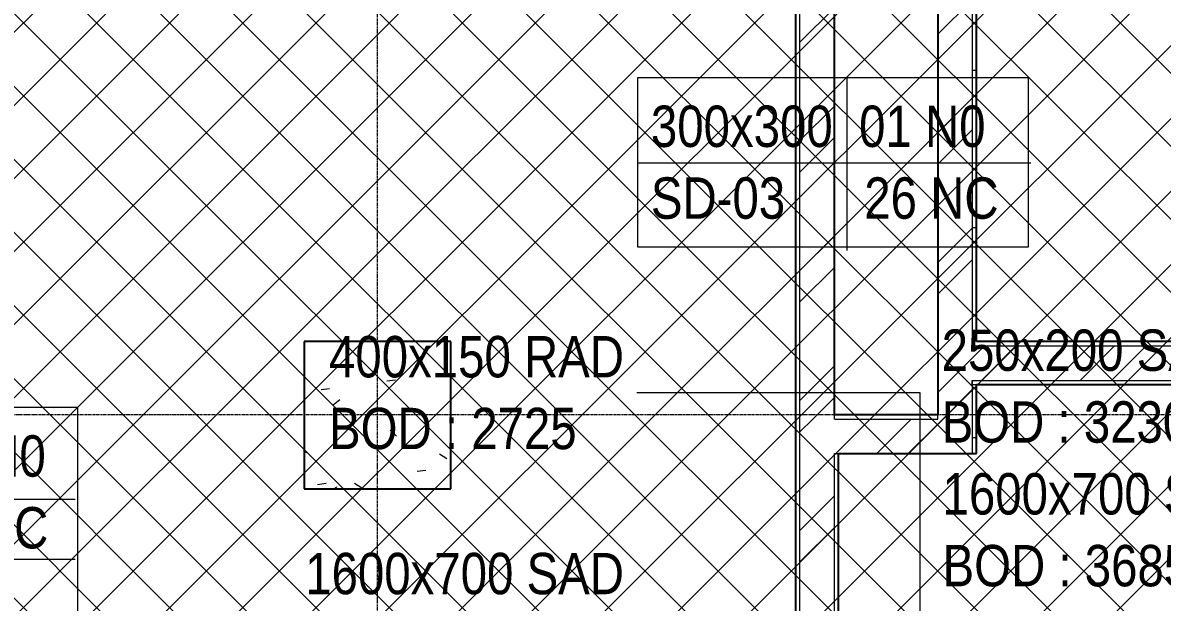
# Model space of a CAD drawing. Header units: inches. Extents: x -83664 to 20107, y -47222 to 19398.
# Drawn here: x -39030 to -32420, y -19853 to -16489 of the extents above; entities that cross this region are included whole.
import ezdxf

# ---------------------------------------------------------------- set-up
doc = ezdxf.new("R2010")
doc.units = ezdxf.units.IN
doc.header["$MEASUREMENT"] = 0
doc.linetypes.add('Grid Line', pattern=[22.225, 12.7, -3.175, 3.175, -3.175])
for name, color, linetype, lineweight in [('A-COLS', 7, 'Continuous', 9), ('A-DETL-GENF', 7, 'Continuous', 9), ('A-WALL', 7, 'Continuous', 9), ('A-WALL-PATT', 7, 'Continuous', 25), ('G-ANNO-TEXT', 7, 'Continuous', 9), ('M-HVAC-DUCT-IDEN', 7, 'Continuous', 18), ('S-GRID', 7, 'Continuous', 9)]:
    doc.layers.add(name, color=color, linetype=linetype, lineweight=lineweight)
doc.layers.add('A-DETL', color=7, linetype='Continuous', lineweight=18, true_color=0x00a600)
doc.styles.add('Arial Narrow_21', font='ARIALN.TTF', dxfattribs={"height": 240})
pattern_1 = [(0, (0, 0), (1219.2, 304.8), [50.292, -864.108, 50.292, -864.108, -4876.8]), (0, (0, 0), (1219.2, 304.8), [-1828.8, 50.292, -1778.508, 50.292, -864.108, -2133.6]), (0, (0, 0), (1219.2, 304.8), [-4572, 50.292, -559.308, 50.292, -1473.708]), (120, (457.2, 152.4), (-873.56454, 903.4582), [50.292, -864.108, 50.292, -864.108, -4876.8]), (120, (457.2, 152.4), (-873.56454, 903.4582), [-1828.8, 50.292, -1778.508, 50.292, -864.108, -2133.6]), (120, (457.2, 152.4), (-873.56454, 903.4582), [-4572, 50.292, -559.308, 50.292, -1473.708]), (240, (609.6, 762), (-345.63546, -1208.2582), [50.292, -864.108, 50.292, -864.108, -4876.8]), (240, (609.6, 762), (-345.63546, -1208.2582), [-1828.8, 50.292, -1778.508, 50.292, -864.108, -2133.6]), (240, (609.6, 762), (-345.63546, -1208.2582), [-4572, 50.292, -559.308, 50.292, -1473.708])]
pattern_2 = [(45, (0, 0), (-377.1708, 377.1708), []), (45, (0, 571.5), (-377.1708, 377.1708), [])]

# ---------------------------------------------------------------- blocks, each defined once
blk = doc.blocks.new('SMBZ_Hospital Arch Model_2026_01_29_rvt-1-FIRST FLOOR AC CONDITIONING LAYOUT - PART A')
at = {"layer": 'A-COLS', "true_color": 0xbbbbbb}
h = blk.add_hatch(dxfattribs=at)
h.set_pattern_fill('FP_14', color=9, style=0, pattern_type=2)
h.set_pattern_definition([(50, (0, 0), (1093.1044, -95.634), [114.3, -1257.3]), (355, (0, 0), (-211.4575, 1146.341), [91.44, -1005.84]), (100.451, (91.1, -8), (881.656, 1050.7), [97.14, -1068.54]), (46.184, (0, 304.8), (1626.475, -252.257), [171.45, -1885.95]), (96.636, (135.5, 283.8), (1424.416, 1484.565), [145.71, -1602.811]), (351.184, (0, 304.8), (1424.43, 1484.551), [137.16, -1508.76]), (21, (152.4, 228.6), (909.6863, -613.591), [114.3, -1257.3]), (326, (152.4, 228.6), (370.812, 1105.129), [91.44, -1005.84]), (71.451, (228.2, 177.5), (1280.503, 491.528), [97.14, -1068.54]), (37.5, (0, 0), (18.5313, 507.3303), [50.292, -943.356, 50.292, -970.788, -1009.65]), (37.5, (0, 0), (18.5313, 507.3303), [-2014.728, 50.292, -959.358]), (7.5, (0, 0), (400.9178, 601.0836), [50.292, -531.876, 50.292, -920.496, -384.81]), (7.5, (0, 0), (400.9178, 601.0836), [-1552.956, 50.292, -334.518]), (327.5, (-339.85, 0), (813.5452, -34.3737), [50.292, -330.708, 50.292, -1138.428, -1577.34]), (327.5, (-339.85, 0), (813.5452, -34.3737), [-1569.72, 50.292, -1527.048]), (317.5, (-492.25, 0), (888.7755, 152.56), [50.292, -445.008, 50.292, -739.14, -1120.14]), (317.5, (-492.25, 0), (888.7755, 152.56), [-1284.732, 50.292, -1069.848])])
h.paths.add_polyline_path([(114909.4, 79177.7), (114909.4, 80032.7), (114059.4, 80032.7), (114059.4, 79177.7)])
at = {"layer": 'A-WALL-PATT', "lineweight": 9, "true_color": 0xbbbbbb}
h = blk.add_hatch(dxfattribs=at)
h.set_pattern_fill('FP_13', color=9, style=0, pattern_type=2)
h.set_pattern_definition(pattern_1)
h.paths.add_polyline_path([(117959.4, 79382.7), (117959.4, 79782.7), (117934.4, 79782.7), (117934.4, 79382.7)])
h.paths.add_polyline_path([(117934.4, 80007.7), (117959.4, 80007.7), (117959.4, 86157.7), (117934.4, 86157.7), (117934.4, 80159.3)])
h = blk.add_hatch(dxfattribs=at)
h.set_pattern_fill('FP_12', color=9, style=0, pattern_type=2)
h.set_pattern_definition(pattern_2)
h.paths.add_polyline_path([(117883.1, 79382.7), (117934.4, 79382.7), (117934.4, 85957.7), (117734.4, 85957.7), (117734.4, 79382.7)])
h = blk.add_hatch(dxfattribs=at)
h.set_pattern_fill('FP_13', color=9, style=0, pattern_type=2)
h.set_pattern_definition(pattern_1)
h.paths.add_polyline_path([(116934.4, 79607.7), (116934.4, 82532.7), (116909.4, 82532.7), (116909.4, 79607.7)])
h = blk.add_hatch(dxfattribs=at)
h.set_pattern_fill('FP_12', color=9, style=0, pattern_type=2)
h.set_pattern_definition(pattern_2)
h.paths.add_polyline_path([(116934.4, 79582.7), (117134.4, 79582.7), (117134.4, 82557.7), (116934.4, 82557.7), (116934.4, 79607.7)])
h = blk.add_hatch(dxfattribs=at)
h.set_pattern_fill('FP_12', color=9, style=0, pattern_type=2)
h.set_pattern_definition(pattern_2)
h.paths.add_polyline_path([(118674.2, 79807.7), (119659.4, 79807.7), (119659.4, 80007.7), (117934.4, 80007.7), (117934.4, 79807.7), (117959.4, 79807.7)])
h = blk.add_hatch(dxfattribs=at)
h.set_pattern_fill('FP_13', color=9, style=0, pattern_type=2)
h.set_pattern_definition(pattern_1)
h.paths.add_polyline_path([(116909.4, 75332.7), (116934.4, 75332.7), (116934.4, 79607.7), (116909.4, 79607.7), (116909.4, 79582.7)])
h = blk.add_hatch(dxfattribs=at)
h.set_pattern_fill('FP_12', color=9, style=0, pattern_type=2)
h.set_pattern_definition(pattern_2)
h.paths.add_polyline_path([(117134.4, 75307.7), (117134.4, 79582.7), (116934.4, 79582.7), (116934.4, 75307.7), (117092, 75307.7)])
h.paths.add_polyline_path([(117092, 76210.8), (116959.4, 76210.8), (116959.4, 77860.8), (117109.4, 77860.8), (117109.4, 76210.8)])
h = blk.add_hatch(dxfattribs=at)
h.set_pattern_fill('FP_12', color=9, style=0, pattern_type=2)
h.set_pattern_definition(pattern_2)
h.paths.add_polyline_path([(117734.4, 79382.7), (117734.4, 79582.7), (117134.4, 79582.7), (117134.4, 79382.7), (117159.4, 79382.7)])
h = blk.add_hatch(dxfattribs=at)
h.set_pattern_fill('FP_13', color=9, style=0, pattern_type=2)
h.set_pattern_definition(pattern_1)
h.paths.add_polyline_path([(117159.4, 75307.7), (117159.4, 79382.7), (117134.4, 79382.7), (117134.4, 75307.7)])
at = {"layer": 'A-COLS', "color": 9, "lineweight": 25, "true_color": 0xbbbbbb}
for p, q in [((114059.4, 80032.7), (114059.4, 79177.7)), ((114909.4, 80032.7), (114059.4, 80032.7)), ((114909.4, 79177.7), (114909.4, 80032.7)), ((114059.4, 79177.7), (114909.4, 79177.7))]:
    blk.add_line(p, q, dxfattribs=at)
at = {"layer": 'A-COLS', "color": 9, "true_color": 0xbbbbbb}
for p, q in [((114059.4, 80032.7), (114909.4, 80032.7)), ((114059.4, 79177.7), (114059.4, 80032.7)), ((114909.4, 80032.7), (114909.4, 79177.7)), ((114909.4, 79177.7), (114059.4, 79177.7))]:
    blk.add_line(p, q, dxfattribs=at)
at = {"layer": 'A-WALL', "color": 9, "lineweight": 25, "true_color": 0xbbbbbb}
for p, q in [((117734.4, 85957.7), (117734.4, 79607.7)), ((117959.4, 80032.7), (117959.4, 85957.7)), ((116909.4, 82532.7), (116909.4, 79607.7)), ((117134.4, 79607.7), (117134.4, 82532.7)), ((119659.4, 80032.7), (117959.4, 80032.7)), ((117959.4, 79782.7), (119659.4, 79782.7)), ((117959.4, 79382.7), (117959.4, 79782.7)), ((116909.4, 79607.7), (116909.4, 75332.7)), ((117159.4, 79607.7), (117134.4, 79607.7)), ((117734.4, 79607.7), (117159.4, 79607.7)), ((117159.4, 75332.7), (117159.4, 79382.7)), ((117159.4, 79382.7), (117734.4, 79382.7)), ((117734.4, 79382.7), (117959.4, 79382.7))]:
    blk.add_line(p, q, dxfattribs=at)
at = {"layer": 'A-WALL', "color": 9, "true_color": 0xbbbbbb}
for p, q in [((117734.4, 85957.7), (117734.4, 79607.7)), ((117934.4, 85957.7), (117934.4, 80007.7)), ((117959.4, 80032.7), (117959.4, 85957.7)), ((116909.4, 82532.7), (116909.4, 79607.7)), ((116934.4, 79607.7), (116934.4, 82532.7)), ((117134.4, 79607.7), (117134.4, 82532.7)), ((117934.4, 80007.7), (117959.4, 80007.7)), ((119659.4, 80032.7), (117959.4, 80032.7)), ((117959.4, 80007.7), (119659.4, 80007.7)), ((117934.4, 79782.7), (117934.4, 79807.7)), ((117934.4, 79807.7), (117959.4, 79807.7)), ((117934.4, 79807.7), (117934.4, 79782.7)), ((117959.4, 79807.7), (119659.4, 79807.7)), ((117934.4, 79782.7), (117959.4, 79782.7)), ((117934.4, 79782.7), (117934.4, 79382.7)), ((117959.4, 79782.7), (119659.4, 79782.7)), ((117959.4, 79382.7), (117959.4, 79782.7)), ((116909.4, 79607.7), (116909.4, 75332.7)), ((116934.4, 79582.7), (116934.4, 79607.7)), ((117134.4, 79607.7), (117159.4, 79607.7)), ((117134.4, 79582.7), (117134.4, 79607.7)), ((117734.4, 79607.7), (117159.4, 79607.7)), ((117734.4, 79582.7), (117734.4, 79607.7)), ((116934.4, 75332.7), (116934.4, 79582.7)), ((117134.4, 79582.7), (117159.4, 79582.7)), ((117159.4, 79582.7), (117734.4, 79582.7)), ((117134.4, 75332.7), (117134.4, 79382.7)), ((117134.4, 79382.7), (117159.4, 79382.7)), ((117159.4, 75332.7), (117159.4, 79382.7)), ((117159.4, 79382.7), (117734.4, 79382.7)), ((117959.4, 79382.7), (117734.4, 79382.7))]:
    blk.add_line(p, q, dxfattribs=at)

msp = doc.modelspace()

# ---------------------------------------------------------------- hatches: boundary and pattern name
at = {"layer": 'A-DETL-GENF', "true_color": 0xff0000}
h = msp.add_hatch(dxfattribs=at)
h.set_pattern_fill('FP_59', color=1, style=0, pattern_type=2)
h.set_pattern_definition([(45, (-151456.65, -98372.2), (-212.13203, 212.13203), []), (135, (-151456.65, -98372.2), (-212.13203, -212.13203), [])])
h.paths.add_polyline_path([(-62993, -37189.5), (-27297.3, -37189.5), (-27297.3, -98.4), (-62993, -98.4), (-62993, -33333)])

# ---------------------------------------------------------------- linework, layer by layer
at = {"layer": 'A-DETL', "color": 7, "lineweight": 9}
for p, q in [((-34249.4, -16810), (-34249.4, -17810)), ((-35462.3, -17302), (-33182.3, -17302)), ((-41066.9, -19254.4), (-38726.9, -19254.4)), ((-41066.9, -19602.3), (-38726.9, -19602.3))]:
    msp.add_line(p, q, dxfattribs=at)
at = {"layer": 'G-ANNO-TEXT', "flags": 128}
for points in [[(-35461.5, -16807.1), (-33198, -16807.1), (-33198, -17791.1), (-35461.5, -17791.1)], [(-41066.2, -18721.1), (-38712.7, -18721.1), (-38712.7, -20122.1), (-41066.2, -20122.1)]]:
    msp.add_lwpolyline(points, close=True, dxfattribs=at)
at = {"layer": 'M-HVAC-DUCT-IDEN', "lineweight": 9}
for p, q in [((-33825, -18636.8), (-35467.4, -18636.8)), ((-33825, -24116.1), (-33825, -18636.8))]:
    msp.add_line(p, q, dxfattribs=at)
at = {"layer": 'S-GRID', "color": 254, "linetype": 'Grid Line', "true_color": 0xdcdcdc}
for p, q in [((-36972.3, -44103.7), (-36972.3, 15149.1)), ((20106.7, -18764.5), (-81517, -18764.5))]:
    msp.add_line(p, q, dxfattribs=at)

# ---------------------------------------------------------------- block references
at = {"lineweight": 5}
msp.add_blockref('SMBZ_Hospital Arch Model_2026_01_29_rvt-1-FIRST FLOOR AC CONDITIONING LAYOUT - PART A', (-151456.7, -98372.2), dxfattribs=at)

# ---------------------------------------------------------------- texts
at = {"layer": 'G-ANNO-TEXT', "char_height": 240, "attachment_point": 1, "style": 'Arial Narrow_21'}
for s, insert, width in [('300x300  01 N0', (-35386.5, -16969.5), 2441.138), ('SD-03      26 NC', (-35386.5, -17386.2), 2549.366), ('1000x500  01 N0', (-40991.2, -18883.5), 2633.543), ('SG-10       22 NC', (-40991.2, -19300.3), 2657.594)]:
    msp.add_mtext(s, dxfattribs=dict(at, insert=insert, width=width))
at = {"layer": 'M-HVAC-DUCT-IDEN', "lineweight": 9, "char_height": 240, "attachment_point": 1, "style": 'Arial Narrow_21'}
for s, insert, width in [('400x150 RAD', (-37253.9, -18307.2), 2152.531), ('250x200 SAD', (-33699.8, -18269.4), 2128.48), ('BOD : 3230', (-33699.8, -18686.2), 1803.797), ('BOD : 2725', (-37253.9, -18723.9), 1803.797), ('1600x700 SAD', (-33694.5, -19103.4), 2320.885), ('1600x700 SAD', (-37391.9, -19566.2), 2320.885), ('BOD : 3685', (-33694.5, -19520.2), 1803.797)]:
    msp.add_mtext(s, dxfattribs=dict(at, insert=insert, width=width))

doc.saveas('drawing.dxf')
